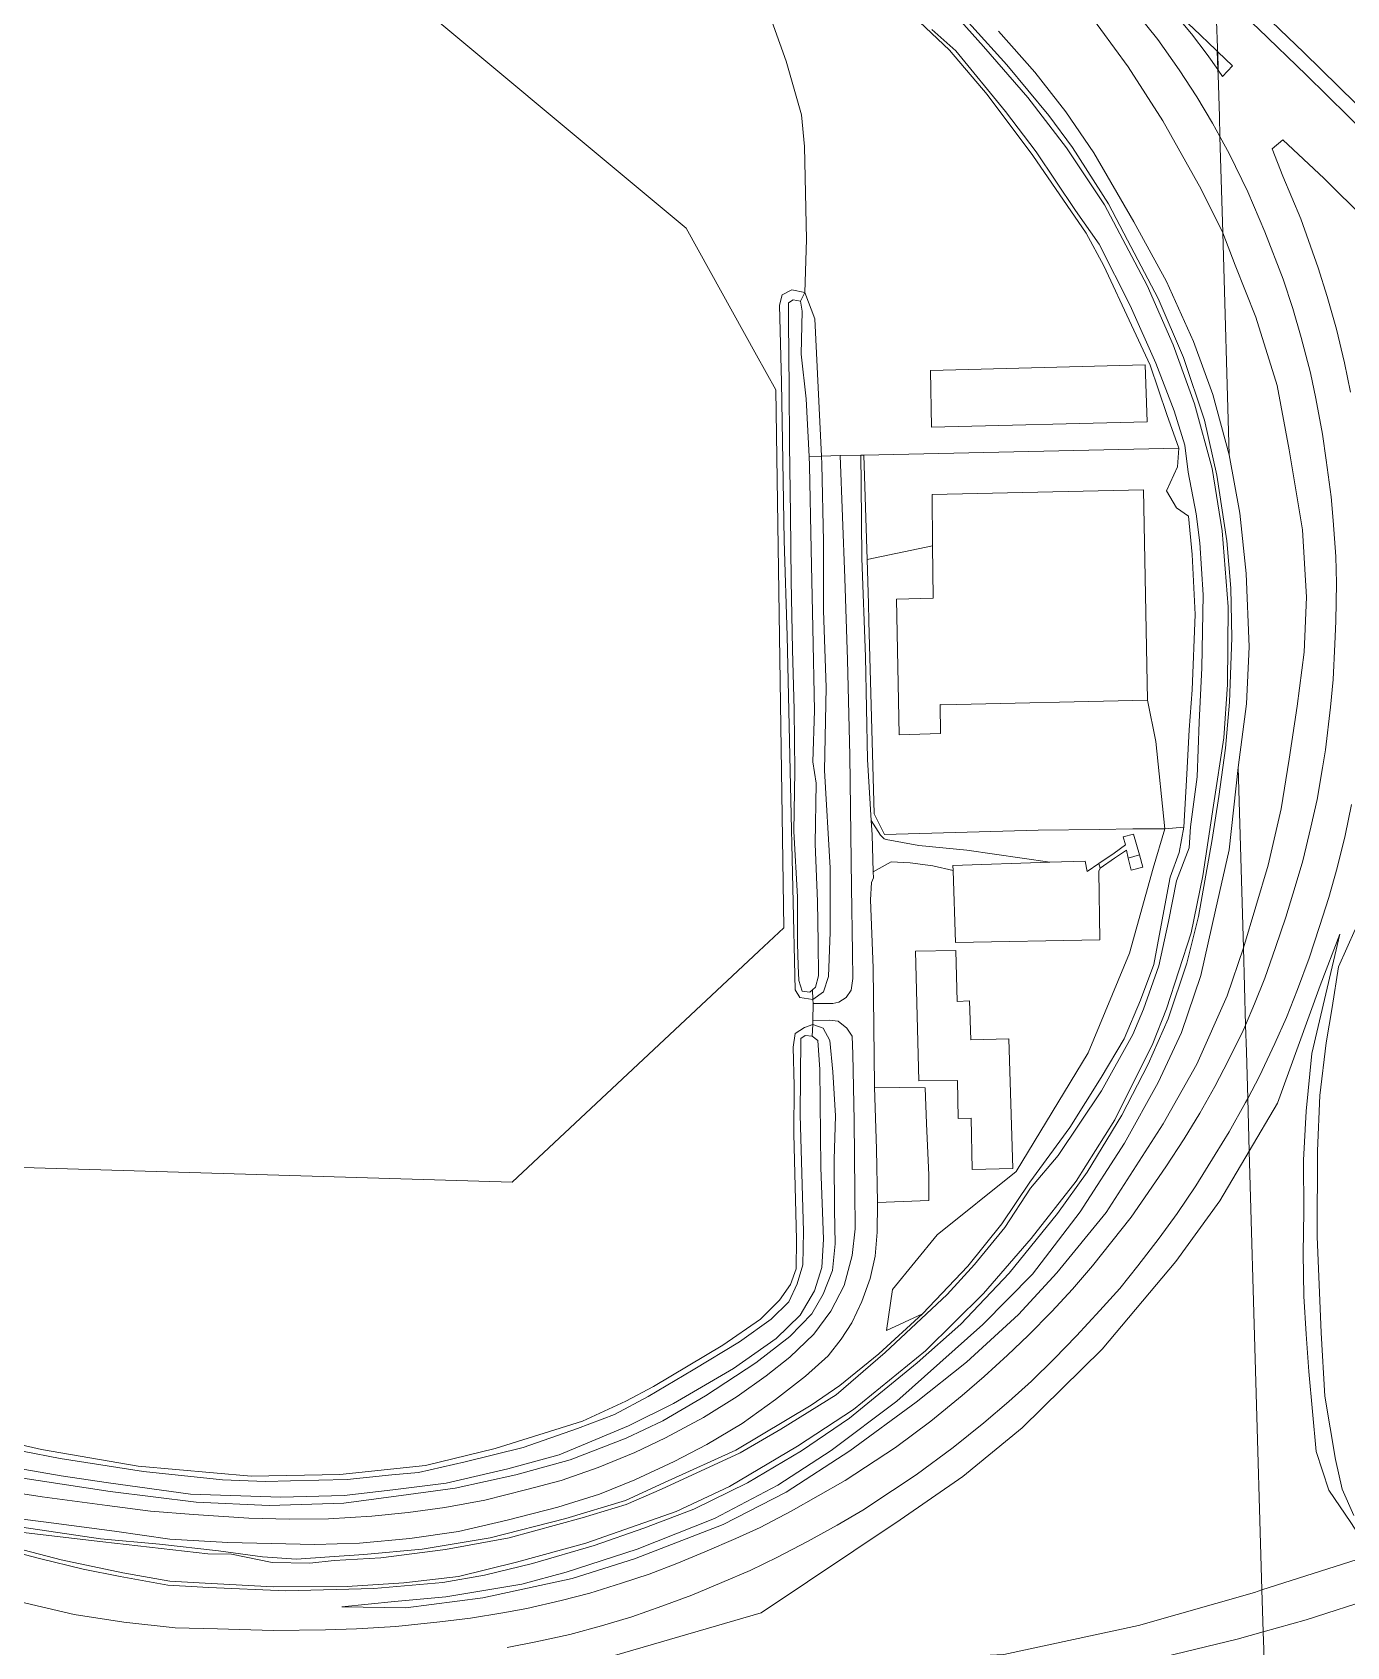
# Model space of a CAD drawing. Header units: metres. Extents: x 112942 to 118371, y 496117 to 499046.
# Drawn here: x 117480.1 to 117725.7, y 496489.3 to 496791 of the extents above; entities that cross this region are included whole.
import ezdxf

# ---------------------------------------------------------------- set-up
doc = ezdxf.new("R2010")
doc.units = ezdxf.units.M
doc.layers.add('B-WE-OG-TOPOKAART-G', color=253, linetype='Continuous', lineweight=18)

msp = doc.modelspace()

# ---------------------------------------------------------------- linework, layer by layer
at = {"layer": 'B-WE-OG-TOPOKAART-G'}
for points, elevation in [([(117623.663, 496740.799), (117623.992, 496738.883), (117623.825, 496730.847), (117624.711, 496722.542), (117625.298, 496711.759), (117625.389, 496710.095), (117625.683, 496694.347), (117625.977, 496679.723), (117626.318, 496664.254), (117625.98, 496654.719), (117626.61, 496650.732), (117626.441, 496639.352), (117626.866, 496628.564), (117626.955, 496620.956), (117627.064, 496614.714), (117626.496, 496612.554), (117625.904, 496612.053), (117625.431, 496611.652), (117623.964, 496611.808), (117623.397, 496613.845), (117623.262, 496616.611), (117623.13, 496620.731), (117623.1, 496629.465), (117622.427, 496641.662), (117622.619, 496652.936), (117622.474, 496664.436), (117622.174, 496675.692), (117621.947, 496688.496), (117621.786, 496700.888), (117621.636, 496713.91), (117621.578, 496724.925), (117621.481, 496730.32), (117621.436, 496737.503), (117621.435, 496740.453), (117622.325, 496741.043), (117623.663, 496740.799)], -2.189), ([(117647.974, 496727.847), (117688.109, 496728.868), (117688.437, 496718.233), (117648.167, 496717.259), (117647.974, 496727.847)], -0.552), ([(117647.974, 496727.847), (117648.167, 496717.259), (117688.437, 496718.233), (117688.109, 496728.868), (117647.974, 496727.847)], -0.552), ([(117648.354, 496695.066), (117648.256, 496704.665), (117687.746, 496705.55), (117688.527, 496666.231), (117650.111, 496665.371), (117649.785, 496665.406), (117649.831, 496659.967), (117642.09, 496659.707), (117641.591, 496685.092), (117648.46, 496685.267), (117648.452, 496685.422), (117648.354, 496695.066)], -0.421), ([(117687.059, 496637.281), (117687.652, 496635.009), (117685.45, 496634.464), (117684.906, 496636.712), (117687.059, 496637.281)], -0.167), ([(117662.614, 496602.925), (117663.336, 496578.675), (117655.735, 496578.479), (117655.541, 496588.077), (117653.146, 496588.041), (117653.032, 496595.159), (117645.805, 496595.083), (117645.176, 496619.307), (117652.703, 496619.455), (117652.947, 496609.919), (117655.275, 496610.037), (117655.534, 496602.768), (117662.614, 496602.925)], -0.676), ([(117645.176, 496619.307), (117645.805, 496595.083), (117653.032, 496595.159), (117653.146, 496588.041), (117655.541, 496588.077), (117655.735, 496578.479), (117663.336, 496578.675), (117662.614, 496602.925), (117655.534, 496602.768), (117655.275, 496610.037), (117652.947, 496609.919), (117652.703, 496619.455), (117645.176, 496619.307)], -0.676)]:
    msp.add_lwpolyline(points, close=True, dxfattribs=dict(at, elevation=elevation))
at = {"layer": 'B-WE-OG-TOPOKAART-G', "elevation": -2.189}
msp.add_lwpolyline([(117471.174, 496527.25), (117485.32, 496524.52), (117500.905, 496522.094), (117515.69, 496520.52), (117523.713, 496520.221), (117528.354, 496520.309), (117538.961, 496520.544), (117547.332, 496521.432), (117552.27, 496521.891), (117561.04, 496523.904), (117571.827, 496526.58), (117582.029, 496530.088), (117588.911, 496532.698), (117595.195, 496536.054), (117603.643, 496541.083), (117612.261, 496546.316), (117618.2, 496550.509), (117621.475, 496553.802), (117623.025, 496557.125), (117624.145, 496560.695), (117624.253, 496566.931), (117623.647, 496588.723), (117623.769, 496602.976), (117624.566, 496603.534), (117625.883, 496603.401), (117626.923, 496602.631), (117627.317, 496597.18), (117627.457, 496578.907), (117627.961, 496565.467), (117627.685, 496560.211), (117626.267, 496555.857), (117623.64, 496551.263), (117619.104, 496546.937), (117611.149, 496541.345), (117599.932, 496534.747), (117591.522, 496530.603), (117578.591, 496525.175), (117569.019, 496522.577), (117557.44, 496519.87), (117547.526, 496518.652), (117538.381, 496517.595), (117526.538, 496517.264), (117509.657, 496517.829), (117494.345, 496519.974), (117485.494, 496521.234), (117474.433, 496523.216)], dxfattribs=at)
at = {"layer": 'B-WE-OG-TOPOKAART-G'}
for points in [[(117463.81, 496579.322, -1.482), (117569.803, 496576.148, -1.517), (117615.893, 496619.316, -1.295), (117620.565, 496623.691, -1.272), (117619.066, 496724.222, -1.587), (117615.48, 496730.693, -1.657), (117602.337, 496754.409, -1.39), (117543.188, 496803.788, -1.48)], [(117769.412, 496734.847, 7.192), (117769.225, 496734.594, 7.906), (117769.096, 496734.419, 7.186), (117768.847, 496734.081, 7.273), (117768.18, 496733.177, 7.408), (117767.846, 496732.725, 7.31), (117767.418, 496733.157, 7.315), (117762.061, 496738.687, 7.33), (117752.431, 496748.732, 7.401), (117743.751, 496757.57, 7.461), (117737.616, 496763.8, 7.499), (117729.943, 496771.489, 7.497), (117718.144, 496783.069, 7.532), (117709.241, 496791.653, 7.55), (117701.257, 496799.249, 7.57), (117701.145, 496803.113, 7.384), (117708.694, 496795.919, 7.385), (117717.762, 496787.224, 7.392), (117727.461, 496777.72, 7.361), (117736.304, 496768.99, 7.349), (117744.67, 496760.554, 7.339), (117753.922, 496751.117, 7.284), (117762.051, 496742.674, 7.235), (117769.412, 496734.847, 7.192)], [(117472.396, 496508.151, -0.97), (117481.46, 496505.792, -0.985), (117489.606, 496503.794, -1.003), (117496.528, 496502.43, -0.978), (117505.461, 496500.832, -1.103), (117513.092, 496500.382, -1.074), (117527.494, 496499.783, -1.049), (117543.963, 496500.172, -1.063), (117556.856, 496501.352, -0.976), (117564.629, 496502.668, -0.976), (117573.61, 496504.882, -0.913), (117585.107, 496508.213, -0.913), (117594.388, 496511.463, -0.891), (117603.768, 496515.021, -0.826), (117613.76, 496519.933, -0.744), (117623.895, 496525.938, -0.786), (117632.823, 496532.007, -0.978), (117645.455, 496542.4, -1.012), (117653.651, 496549.602, -0.961), (117662.681, 496559.136, -0.896), (117671.68, 496570.278, -0.953), (117677.258, 496577.996, -0.995), (117683.707, 496588.632, -1.046), (117688.629, 496598.218, -0.939), (117692.394, 496606.631, -0.964), (117695.901, 496617.058, -1.026), (117698.074, 496625.802, -1.035), (117700.595, 496640.192, -1.188), (117701.826, 496648.205, -1.074), (117703.084, 496657.231, -1.14), (117703.853, 496665.85, -1.159), (117704.3, 496677.848, -1.188), (117704.098, 496687.131, -1.165), (117703.339, 496696.002, -1.151), (117701.473, 496708.28, -1.083), (117699.189, 496718.566, -0.836), (117695.266, 496730.237, -0.894), (117690.546, 496741.307, -0.952), (117684.781, 496752.193, -0.952), (117681.261, 496758.987, -0.967), (117674.527, 496769.476, -0.987), (117670.09, 496775.497, -0.944), (117662.267, 496784.968, -0.981), (117649.169, 496799.451, -0.981)], [(117649.169, 496799.451, -0.981), (117662.267, 496784.968, -0.981), (117670.09, 496775.497, -0.944), (117674.527, 496769.476, -0.987), (117681.261, 496758.987, -0.967), (117684.781, 496752.193, -0.952), (117690.546, 496741.307, -0.952), (117695.266, 496730.237, -0.894), (117699.189, 496718.566, -0.836), (117701.473, 496708.28, -1.083), (117703.339, 496696.002, -1.151), (117704.098, 496687.131, -1.165), (117704.3, 496677.848, -1.188), (117703.853, 496665.85, -1.159), (117703.084, 496657.231, -1.14), (117701.826, 496648.205, -1.074), (117700.595, 496640.192, -1.188), (117698.074, 496625.802, -1.035), (117695.901, 496617.058, -1.026), (117692.394, 496606.631, -0.964), (117688.629, 496598.218, -0.939), (117683.707, 496588.632, -1.046), (117677.258, 496577.996, -0.995), (117671.68, 496570.278, -0.953), (117662.681, 496559.136, -0.896), (117653.651, 496549.602, -0.961), (117645.455, 496542.4, -1.012), (117632.823, 496532.007, -0.978), (117623.895, 496525.938, -0.786), (117613.76, 496519.933, -0.744), (117603.768, 496515.021, -0.826), (117594.388, 496511.463, -0.891), (117585.107, 496508.213, -0.913), (117573.61, 496504.882, -0.913), (117564.629, 496502.668, -0.976), (117556.856, 496501.352, -0.976), (117543.963, 496500.172, -1.063), (117527.494, 496499.783, -1.049), (117513.092, 496500.382, -1.074), (117505.461, 496500.832, -1.103), (117496.528, 496502.43, -0.978), (117489.606, 496503.794, -1.003), (117481.46, 496505.792, -0.985), (117472.396, 496508.151, -0.97)], [(117474.314, 496508.473, -1.444), (117485.539, 496505.563, -1.444), (117497.059, 496503.142, -1.445), (117505.821, 496501.586, -1.445), (117512.421, 496501.17, -1.445), (117525.119, 496500.524, -1.445), (117538.934, 496500.59, -1.445), (117549.53, 496501.283, -1.445), (117559.764, 496502.429, -1.445), (117570.603, 496505.104, -1.445), (117583.581, 496508.701, -1.445), (117600.461, 496514.568, -1.445), (117610.406, 496519.25, -1.445), (117623.13, 496526.771, -1.445), (117633.572, 496533.646, -1.445), (117647.022, 496544.645, -1.445), (117657.868, 496555.346, -1.445), (117666.814, 496565.595, -1.445), (117675.19, 496576.346, -1.445), (117682.398, 496587.78, -1.445), (117689.53, 496602.033, -1.445), (117692.049, 496608.504, -1.445), (117696.662, 496622.713, -1.445), (117698.861, 496633.386, -1.445), (117700.873, 496646.579, -1.445), (117702.766, 496659.158, -1.445), (117703.492, 496669.154, -1.445), (117703.57, 496683.628, -1.445), (117702.481, 496697.839, -1.445), (117700.625, 496709.481, -1.445), (117697.285, 496721.617, -1.446), (117693.317, 496732.64, -1.446), (117688.448, 496743.714, -1.446), (117680.466, 496758.803, -1.446), (117673.415, 496769.438, -1.446), (117666.157, 496778.845, -1.446), (117657.853, 496788.365, -1.446), (117648.862, 496798.5, -1.446)], [(117648.862, 496798.5, -1.446), (117657.853, 496788.365, -1.446), (117666.157, 496778.845, -1.446), (117673.415, 496769.438, -1.446), (117680.466, 496758.803, -1.446), (117688.448, 496743.714, -1.446), (117693.317, 496732.64, -1.446), (117697.285, 496721.617, -1.446), (117700.625, 496709.481, -1.445), (117702.481, 496697.839, -1.445), (117703.57, 496683.628, -1.445), (117703.492, 496669.154, -1.445), (117702.766, 496659.158, -1.445), (117700.873, 496646.579, -1.445), (117698.861, 496633.386, -1.445), (117696.662, 496622.713, -1.445), (117692.049, 496608.504, -1.445), (117689.53, 496602.033, -1.445), (117682.398, 496587.78, -1.445), (117675.19, 496576.346, -1.445), (117666.814, 496565.595, -1.445), (117657.868, 496555.346, -1.445), (117647.022, 496544.645, -1.445), (117633.572, 496533.646, -1.445), (117623.13, 496526.771, -1.445), (117610.406, 496519.25, -1.445), (117600.461, 496514.568, -1.445), (117583.581, 496508.701, -1.445), (117570.603, 496505.104, -1.445), (117559.764, 496502.429, -1.445), (117549.53, 496501.283, -1.445), (117538.934, 496500.59, -1.445), (117525.119, 496500.524, -1.445), (117512.421, 496501.17, -1.445), (117505.821, 496501.586, -1.445), (117497.059, 496503.142, -1.445), (117485.539, 496505.563, -1.444), (117474.314, 496508.473, -1.444)], [(117478.177, 496511.651, -1.069), (117492.874, 496509.492, -1.066), (117503.909, 496508.507, -1.043), (117514.915, 496507.241, -1.066), (117523.135, 496506.127, -1.097), (117529.512, 496505.659, -1.097), (117535.675, 496506.097, -1.072), (117542.06, 496506.538, -1.08), (117552.973, 496507.56, -1.091), (117565.706, 496509.67, -1.131), (117579.805, 496513.26, -1.12), (117590.982, 496516.657, -1.114), (117598.942, 496520.323, -1.001), (117611.583, 496526.062, -1.074), (117625.694, 496534.47, -1.083), (117631.008, 496538.164, -1.058), (117638.322, 496544.081, -1.074), (117646.49, 496551.548, -1.06), (117654.975, 496560.421, -1.046), (117661.317, 496568.331, -1.094), (117666.514, 496576.145, -1.052), (117674.002, 496586.352, -1.043), (117679.877, 496595.686, -1.049), (117684.188, 496602.916, -1.097), (117687.222, 496610.124, -1.086), (117689.716, 496616.826, -0.944), (117691.936, 496628.867, -0.905), (117692.755, 496633.128, -0.693), (117694.431, 496637.771, -0.763), (117695.3, 496642.48, -0.719), (117695.904, 496652.363, -0.577), (117696.319, 496660.695, -0.696), (117696.856, 496668.149, -0.82), (117697.411, 496682.24, -0.891), (117696.883, 496693.412, -0.862), (117696.189, 496700.62, -0.803), (117693.915, 496702.159, -0.57), (117692.047, 496705.35, -0.34), (117694.142, 496709.843, -0.338), (117694.359, 496713.286, -0.419), (117692.106, 496719.598, -0.483), (117689, 496728.801, -0.503), (117685.563, 496736.276, -0.793), (117680.355, 496747.396, -0.865), (117677.084, 496753.517, -0.842), (117667.076, 496767.983, -0.88), (117658.555, 496779.431, -0.955), (117651.546, 496787.711, -0.973), (117640.272, 496798.392, -0.955)], [(117640.272, 496798.392, -0.955), (117651.546, 496787.711, -0.973), (117658.555, 496779.431, -0.955), (117667.076, 496767.983, -0.88), (117677.084, 496753.517, -0.842), (117680.355, 496747.396, -0.865), (117685.563, 496736.276, -0.793)], [(117691.53, 496796.97, 7.299), (117693.46, 496795.165, 7.295), (117697.114, 496791.709, 7.292), (117701.262, 496787.773, 7.301), (117701.547, 496787.499, 7.3), (117701.645, 496784.095, 7.2), (117699.699, 496786.875, 7.226), (117696.754, 496790.712, 7.269), (117693.278, 496794.931, 7.276), (117691.53, 496796.97, 7.299)], [(117722.997, 496797.199, 7.654), (117730.115, 496790.262, 7.64), (117738.177, 496782.393, 7.65), (117746.348, 496774.28, 7.61), (117754.816, 496765.638, 7.59), (117762.135, 496758.2, 7.574), (117769.311, 496750.787, 7.509), (117772.04, 496748.002, 7.484), (117775.952, 496744.008, 7.449), (117776.073, 496743.881, 7.455), (117775.982, 496743.757, 7.474), (117774.036, 496741.118, 7.386), (117771.973, 496738.32, 7.291), (117769.833, 496735.418, 7.201), (117769.412, 496734.847, 7.192), (117762.051, 496742.674, 7.235), (117753.922, 496751.117, 7.284), (117744.67, 496760.554, 7.339), (117736.304, 496768.99, 7.349), (117727.461, 496777.72, 7.361), (117717.762, 496787.224, 7.392), (117708.694, 496795.919, 7.385)], [(117685.563, 496736.276, -0.793), (117689, 496728.801, -0.503), (117692.106, 496719.598, -0.483), (117694.359, 496713.286, -0.419), (117635.508, 496711.998, -0.53), (117634.939, 496711.989, -0.553), (117631.075, 496711.926, -0.71), (117627.588, 496711.838, -1.041), (117626.378, 496737.454, -1.141), (117624.513, 496742.411, -1.2), (117624.807, 496752.308, -1.293), (117624.432, 496769.674, -1.277), (117623.88, 496775.588, -1.503), (117620.979, 496785.638, -1.48), (117617.119, 496796.408, -1.533)], [(117617.119, 496796.408, -1.533), (117620.979, 496785.638, -1.48), (117623.88, 496775.588, -1.503), (117624.432, 496769.674, -1.277), (117624.807, 496752.308, -1.293), (117624.513, 496742.411, -1.2)], [(117702.058, 496771.53, 6.887), (117702.578, 496753.561, 6.077), (117698.575, 496761.711, 6.156), (117691.416, 496774.501, 6.305), (117684.909, 496784.549, 6.448), (117677.245, 496795.018, 6.639)], [(117677.245, 496795.018, 6.639), (117684.909, 496784.549, 6.448), (117691.416, 496774.501, 6.305), (117698.575, 496761.711, 6.156), (117702.578, 496753.561, 6.077), (117703.78, 496712.057, -0.64), (117700.745, 496723.341, -0.666)], [(117686.619, 496794.446, 7.039), (117690.436, 496789.688, 6.986), (117694.418, 496783.993, 6.938), (117697.764, 496778.937, 6.893), (117700.688, 496774.033, 6.884), (117702.058, 496771.53, 6.887)], [(117701.435, 496793.099, 7.434), (117701.578, 496788.141, 7.32), (117701.598, 496787.449, 7.3), (117701.697, 496784.021, 7.203), (117701.724, 496783.089, 7.18), (117701.949, 496775.314, 6.962), (117702.058, 496771.53, 6.887), (117700.688, 496774.033, 6.884), (117697.764, 496778.937, 6.893), (117694.418, 496783.993, 6.938), (117690.436, 496789.688, 6.986), (117686.619, 496794.446, 7.039)], [(117660.657, 496791.238, -0.758), (117667.45, 496783.576, -0.671), (117673.293, 496776.182, -0.806), (117678.468, 496768.488, -0.888), (117685.992, 496755.635, -0.864), (117692.069, 496744.446, -0.873), (117697.107, 496733.232, -0.783), (117700.745, 496723.341, -0.666), (117703.78, 496712.057, -0.64), (117705.772, 496701.174, -0.739), (117706.954, 496689.868, -0.894), (117707.507, 496676.169, -0.929), (117707.039, 496665.554, -0.885), (117705.469, 496653.63, -1.037), (117703.789, 496638.26, -0.99), (117701.256, 496626.969, -0.916), (117698.49, 496614.732, -0.823), (117694.859, 496604.099, -0.667), (117690.495, 496594.79, -0.684), (117684.219, 496583.446, -0.8), (117675.93, 496570.602, -0.795), (117667.036, 496558.97, -0.721), (117657.729, 496549.554, -0.73), (117641.678, 496535.182, -0.772), (117629.416, 496525.998, -0.73), (117619.429, 496519.496, -0.45), (117607.627, 496513.291, -0.594), (117593.148, 496507.525, -0.625), (117579.875, 496503.227, -0.687), (117571.63, 496500.995, -0.707), (117557.413, 496498.67, -0.738), (117547.805, 496497.77, -0.749), (117537.94, 496496.804, -0.628), (117549.904, 496496.615, -0.3), (117564.335, 496498.445, -0.192), (117581.022, 496502.044, 0.048), (117592.675, 496505.767, 0.127), (117609.246, 496512.157, 0.334), (117620.993, 496518.192, 0.52), (117632.928, 496525.933, 0.512), (117645.314, 496534.995, 0.582), (117654.685, 496542.473, 0.848), (117664.429, 496551.423, 0.984), (117671.6, 496559.197, 1.235), (117680.782, 496570.472, 1.467), (117691.479, 496587.014, 1.973), (117697.772, 496598.185, 2.409), (117703.384, 496610.977, 2.742), (117706.444, 496619.959, 2.901), (117706.862, 496605.492, 3.309), (117706.431, 496604.473, 3.27), (117703.676, 496598.947, 3.111), (117701.12, 496594.01, 2.916), (117698.282, 496589.062, 2.773), (117695.358, 496584.236, 2.607), (117691.944, 496579.018, 2.489), (117685.495, 496569.62, 2.243), (117678.231, 496560.489, 1.952), (117674.537, 496556.136, 1.815), (117670.615, 496551.971, 1.702), (117666.249, 496547.509, 1.573), (117662.334, 496543.793, 1.47), (117657.988, 496539.814, 1.337), (117653.903, 496536.286, 1.249), (117648.029, 496531.479, 1.125), (117641.407, 496526.581, 1.007), (117632.039, 496520.407, 0.811), (117621.96, 496514.641, 0.691), (117616.122, 496511.631, 0.551), (117611.616, 496509.569, 0.512), (117605.815, 496507.026, 0.419), (117600.561, 496504.885, 0.394), (117595.42, 496502.898, 0.329), (117590.226, 496501.17, 0.307), (117584.323, 496499.355, 0.224), (117578.985, 496497.982, 0.201), (117572.532, 496496.472, 0.132), (117568.043, 496495.664, 0.131), (117562.028, 496494.673, 0.049), (117556.28, 496493.974, 0.036), (117548.065, 496493.113, 0.01), (117540.685, 496492.643, 0.01), (117534.917, 496492.484, -0.037), (117525.165, 496492.372, -0.017), (117514.753, 496492.683, -0.041), (117506.803, 496492.855, 0.008), (117497.229, 496493.9, 0.045), (117487.929, 496495.351, 0.047), (117472.722, 496498.885, 0.059)], [(117476.87, 496510.871, -1.444), (117493.311, 496508.916, -1.445), (117512.948, 496506.655, -1.445), (117517.365, 496506.615, -1.445), (117524.954, 496505.044, -1.445), (117532.015, 496504.952, -1.445), (117536.561, 496505.444, -1.445), (117545.253, 496505.953, -1.445), (117557.312, 496507.507, -1.445), (117569.259, 496509.666, -1.445), (117582.873, 496513.437, -1.445), (117591.094, 496515.91, -1.445), (117597.73, 496518.745, -1.445), (117612.426, 496525.578, -1.445), (117619.991, 496529.95, -1.445), (117630.338, 496536.396, -1.445), (117639.498, 496544.283, -1.445), (117651.105, 496555.131, -1.445), (117656.211, 496560.781, -1.445), (117661.852, 496567.68, -1.445), (117666.654, 496575.04, -1.445), (117671.831, 496581.108, -1.445), (117679.926, 496593.198, -1.445), (117685.761, 496603.762, -1.445), (117687.795, 496608.451, -1.445), (117690.641, 496616.545, -1.445), (117692.455, 496624.845, -1.445), (117693.97, 496632.46, -1.445), (117696.319, 496638.636, -1.445), (117696.552, 496642.566, -1.445), (117697.812, 496651.917, -1.445), (117698.203, 496662.101, -1.445), (117698.665, 496672.287, -1.445), (117698.931, 496685.923, -1.445), (117698.284, 496695.598, -1.445), (117697.614, 496701.043, -1.445), (117696.152, 496708.846, -1.445), (117695.483, 496713.86, -1.445), (117693.495, 496720.293, -1.445), (117690.08, 496729.223, -1.448), (117685.277, 496739.965, -1.448), (117679.507, 496751.421, -1.448), (117675.087, 496757.751, -1.448), (117667.688, 496768.709, -1.448), (117661.976, 496776.256, -1.448), (117652.676, 496787.571, -1.448), (117648.226, 496791.537, -1.448)], [(117648.226, 496791.537, -1.448), (117652.676, 496787.571, -1.448), (117661.976, 496776.256, -1.448), (117667.688, 496768.709, -1.448), (117675.087, 496757.751, -1.448), (117679.507, 496751.421, -1.448), (117685.277, 496739.965, -1.448), (117690.08, 496729.223, -1.448), (117693.495, 496720.293, -1.445), (117695.483, 496713.86, -1.445), (117696.152, 496708.846, -1.445), (117697.614, 496701.043, -1.445), (117698.284, 496695.598, -1.445), (117698.931, 496685.923, -1.445), (117698.665, 496672.287, -1.445), (117698.203, 496662.101, -1.445), (117697.812, 496651.917, -1.445), (117696.552, 496642.566, -1.445), (117696.319, 496638.636, -1.445), (117693.97, 496632.46, -1.445), (117692.455, 496624.845, -1.445), (117690.641, 496616.545, -1.445), (117687.795, 496608.451, -1.445), (117685.761, 496603.762, -1.445), (117679.926, 496593.198, -1.445), (117671.831, 496581.108, -1.445), (117666.654, 496575.04, -1.445), (117661.852, 496567.68, -1.445), (117656.211, 496560.781, -1.445), (117651.105, 496555.131, -1.445), (117639.498, 496544.283, -1.445), (117630.338, 496536.396, -1.445), (117619.991, 496529.95, -1.445), (117612.426, 496525.578, -1.445), (117597.73, 496518.745, -1.445), (117591.094, 496515.91, -1.445), (117582.873, 496513.437, -1.445), (117569.259, 496509.666, -1.445), (117557.312, 496507.507, -1.445), (117545.253, 496505.953, -1.445)], [(117700.745, 496723.341, -0.666), (117697.107, 496733.232, -0.783), (117692.069, 496744.446, -0.873), (117685.992, 496755.635, -0.864), (117678.468, 496768.488, -0.888), (117673.293, 496776.182, -0.806), (117667.45, 496783.576, -0.671), (117660.657, 496791.238, -0.758)], [(117726.673, 496646.708, 5.05), (117725.444, 496640.902, 4.883), (117723.964, 496634.888, 4.669), (117722.402, 496629.342, 4.488), (117720.644, 496623.944, 4.301), (117718.717, 496617.99, 4.145), (117716.569, 496612.164, 3.94), (117714.483, 496606.893, 3.787), (117712.33, 496602.054, 3.619), (117709.453, 496595.972, 3.45), (117707.258, 496591.798, 3.301), (117707.006, 496600.509, 3.311), (117706.862, 496605.492, 3.309), (117708.544, 496609.47, 3.46), (117710.475, 496614.238, 3.597), (117712.46, 496620.005, 3.783), (117714.382, 496625.638, 3.955), (117716.138, 496631.382, 4.163), (117717.551, 496636.219, 4.327), (117719.053, 496642.468, 4.558), (117720.216, 496647.672, 4.716), (117721.241, 496653.582, 4.905), (117721.755, 496656.945, 5.017), (117722.701, 496664.922, 5.239), (117723.192, 496670.082, 5.355), (117723.546, 496676.69, 5.531), (117723.739, 496680.986, 5.647), (117723.818, 496688.094, 5.83), (117723.714, 496693.063, 5.921), (117723.204, 496699.81, 6.075), (117722.838, 496704.225, 6.134), (117721.939, 496711.055, 6.261), (117721.206, 496715.948, 6.35), (117719.965, 496722.61, 6.464), (117718.965, 496727.358, 6.527), (117717.221, 496734.015, 6.607), (117715.699, 496739.382, 6.687), (117713.886, 496744.904, 6.774), (117710.441, 496753.718, 6.846), (117707.25, 496761.201, 6.891), (117703.869, 496768.223, 6.891), (117702.058, 496771.53, 6.887), (117701.949, 496775.314, 6.962), (117701.724, 496783.089, 7.18), (117701.697, 496784.021, 7.203), (117701.598, 496787.449, 7.3), (117701.578, 496788.141, 7.32), (117701.435, 496793.099, 7.434)], [(117709.241, 496791.653, 7.55), (117718.144, 496783.069, 7.532), (117729.943, 496771.489, 7.497), (117737.616, 496763.8, 7.499), (117743.751, 496757.57, 7.461), (117752.431, 496748.732, 7.401), (117762.061, 496738.687, 7.33), (117767.418, 496733.157, 7.315), (117767.846, 496732.725, 7.31)], [(117704.421, 496784.729, 7.292), (117702.558, 496782.791, 7.193), (117701.749, 496783.946, 7.2), (117701.65, 496787.4, 7.3), (117704.421, 496784.729, 7.292)], [(117706.862, 496605.492, 3.309), (117706.444, 496619.959, 2.901), (117711.051, 496635.395, 3.456), (117713.5, 496645.922, 3.876), (117715.002, 496655.207, 4.151), (117716.52, 496665.113, 4.545), (117717.779, 496675.173, 4.837), (117718.229, 496685.477, 5.099), (117717.495, 496698.036, 5.222), (117715.003, 496712.98, 5.339), (117712.768, 496725.028, 5.812), (117708.765, 496737.771, 6.028), (117704.892, 496747.53, 6.048), (117702.578, 496753.561, 6.077), (117702.058, 496771.53, 6.887), (117703.869, 496768.223, 6.891), (117707.25, 496761.201, 6.891), (117710.441, 496753.718, 6.846), (117713.886, 496744.904, 6.774), (117715.699, 496739.382, 6.687), (117717.221, 496734.015, 6.607), (117718.965, 496727.358, 6.527), (117719.965, 496722.61, 6.464), (117721.206, 496715.948, 6.35), (117721.939, 496711.055, 6.261), (117722.838, 496704.225, 6.134), (117723.204, 496699.81, 6.075), (117723.714, 496693.063, 5.921), (117723.818, 496688.094, 5.83), (117723.739, 496680.986, 5.647), (117723.546, 496676.69, 5.531), (117723.192, 496670.082, 5.355), (117722.701, 496664.922, 5.239), (117721.755, 496656.945, 5.017), (117721.241, 496653.582, 4.905), (117720.216, 496647.672, 4.716), (117719.053, 496642.468, 4.558), (117717.551, 496636.219, 4.327), (117716.138, 496631.382, 4.163), (117714.382, 496625.638, 3.955), (117712.46, 496620.005, 3.783), (117710.475, 496614.238, 3.597), (117708.544, 496609.47, 3.46), (117706.862, 496605.492, 3.309)], [(117726.473, 496723.771, 6.773), (117725.354, 496729.24, 6.847), (117723.817, 496735.541, 6.921), (117722.116, 496741.639, 6.999), (117720.426, 496747.011, 7.068), (117717.186, 496756.149, 7.158), (117713.843, 496764.124, 7.165), (117711.791, 496769.221, 7.181), (117713.833, 496770.909, 7.213), (117721.518, 496763.706, 7.16), (117729.273, 496756.046, 7.129)], [(117729.273, 496756.046, 7.129), (117721.518, 496763.706, 7.16), (117713.833, 496770.909, 7.213), (117711.791, 496769.221, 7.181), (117713.843, 496764.124, 7.165), (117717.186, 496756.149, 7.158), (117720.426, 496747.011, 7.068), (117722.116, 496741.639, 6.999), (117723.817, 496735.541, 6.921), (117725.354, 496729.24, 6.847), (117726.473, 496723.771, 6.773)], [(117702.578, 496753.561, 6.077), (117704.892, 496747.53, 6.048), (117708.765, 496737.771, 6.028), (117712.768, 496725.028, 5.812), (117715.003, 496712.98, 5.339), (117717.495, 496698.036, 5.222), (117718.229, 496685.477, 5.099), (117717.779, 496675.173, 4.837), (117716.52, 496665.113, 4.545), (117715.002, 496655.207, 4.151), (117713.5, 496645.922, 3.876), (117711.051, 496635.395, 3.456), (117706.444, 496619.959, 2.901), (117705.469, 496653.63, -1.037), (117707.039, 496665.554, -0.885), (117707.507, 496676.169, -0.929), (117706.954, 496689.868, -0.894), (117705.772, 496701.174, -0.739), (117703.78, 496712.057, -0.64), (117702.578, 496753.561, 6.077)], [(117624.513, 496742.411, -1.2), (117622.071, 496742.901, -1.2), (117620.25, 496741.969, -1.2), (117619.729, 496740.044, -1.335), (117620.152, 496725.671, -1.422), (117620.633, 496696.048, -1.436), (117621.214, 496678.252, -1.592), (117621.834, 496650.186, -1.62), (117622.678, 496612.099, -1.581), (117623.582, 496610.629, -1.517), (117626, 496610.282, -1.445), (117626.041, 496609.537, -1.393), (117625.977, 496606.333, -1.417), (117625.976, 496605.609, -1.391), (117624.401, 496605.051, -1.453), (117622.657, 496603.932, -1.553), (117622.315, 496601.356, -1.66), (117622.509, 496594.124, -1.68), (117622.446, 496585.169, -1.72), (117622.95, 496565.41, -1.633), (117622.87, 496559.917, -1.7), (117621.824, 496557.025, -1.697), (117619.757, 496554.087, -1.65), (117616.224, 496550.546, -1.67), (117609.152, 496545.675, -1.67), (117596.208, 496537.978, -1.623), (117591.031, 496535.183, -1.633), (117582.939, 496531.461, -1.713), (117566.619, 496526.363, -1.703), (117553.628, 496523.213, -1.665), (117537.579, 496521.536, -1.682), (117521.018, 496521.202, -1.677), (117499.908, 496523.038, -1.657), (117481.868, 496526.203, -1.674), (117469.553, 496529.01, -1.671)], [(117624.513, 496742.411, -1.2), (117623.663, 496740.799, -2.189), (117622.325, 496741.043, -2.189), (117621.435, 496740.453, -2.189), (117621.436, 496737.503, -2.189), (117621.481, 496730.32, -2.189), (117621.578, 496724.925, -2.189), (117621.636, 496713.91, -2.189), (117621.786, 496700.888, -2.189), (117621.947, 496688.496, -2.189), (117622.174, 496675.692, -2.189), (117622.474, 496664.436, -2.189), (117622.619, 496652.936, -2.189), (117622.427, 496641.662, -2.189), (117623.1, 496629.465, -2.189), (117623.13, 496620.731, -2.189), (117623.262, 496616.611, -2.189), (117623.397, 496613.845, -2.189), (117623.964, 496611.808, -2.189), (117625.431, 496611.652, -2.189), (117625.904, 496612.053, -2.189), (117626, 496610.282, -1.445), (117623.582, 496610.629, -1.517), (117622.678, 496612.099, -1.581), (117621.834, 496650.186, -1.62), (117621.214, 496678.252, -1.592), (117620.633, 496696.048, -1.436), (117620.152, 496725.671, -1.422), (117619.729, 496740.044, -1.335), (117620.25, 496741.969, -1.2), (117622.071, 496742.901, -1.2), (117624.513, 496742.411, -1.2)], [(117627.588, 496711.838, -1.041), (117625.298, 496711.759, -2.189), (117624.711, 496722.542, -2.189), (117623.825, 496730.847, -2.189), (117623.992, 496738.883, -2.189), (117623.663, 496740.799, -2.189), (117624.513, 496742.411, -1.2), (117626.378, 496737.454, -1.141), (117627.588, 496711.838, -1.041)], [(117696.189, 496700.62, -0.803), (117696.883, 496693.412, -0.862), (117697.411, 496682.24, -0.891), (117696.856, 496668.149, -0.82), (117696.319, 496660.695, -0.696), (117695.904, 496652.363, -0.577), (117695.3, 496642.48, -0.719), (117691.753, 496642.148, 0.253), (117690.051, 496658.519, -0.46), (117688.527, 496666.231, -0.421), (117687.746, 496705.55, -0.421), (117648.256, 496704.665, -0.421), (117648.354, 496695.066, -0.421), (117636.107, 496692.495, -0.355), (117635.508, 496711.998, -0.53), (117694.359, 496713.286, -0.419), (117694.142, 496709.843, -0.338), (117692.047, 496705.35, -0.34), (117693.915, 496702.159, -0.57), (117696.189, 496700.62, -0.803)], [(117471.328, 496514.003, -1), (117482.718, 496512.623, -1.077), (117495.51, 496510.942, -1.073), (117505.852, 496509.443, -0.99), (117516.671, 496508.791, -0.99), (117524.755, 496508.584, -1), (117532.912, 496508.437, -0.99), (117541.254, 496508.667, -1.037), (117550.677, 496509.529, -1.113), (117559.746, 496510.871, -1.103), (117568.859, 496512.952, -1.157), (117578.353, 496515.401, -1.143), (117586.142, 496517.805, -1.16), (117592.705, 496520.48, -1.103), (117600.091, 496523.906, -1.13), (117606.149, 496527.138, -1.15), (117612.803, 496531.066, -1.07), (117619.005, 496535.492, -1.02), (117624.61, 496539.886, -1.037), (117628.862, 496543.691, -1.06), (117631.272, 496546.787, -1.053), (117633.3, 496549.861, -1.013), (117635.17, 496553.845, -0.99), (117636.67, 496558.118, -0.977), (117637.614, 496562.335, -0.93), (117638.01, 496566.794, -0.923), (117638.059, 496572.215, -0.953), (117638.056, 496572.368, -0.953), (117647.663, 496572.694, -1.08), (117647.666, 496577.442, -1.053), (117647.213, 496587.072, -0.943), (117646.977, 496593.766, -0.744), (117637.505, 496593.891, -1.029), (117637.497, 496594.153, -1.03), (117637.246, 496616.181, -1.133), (117636.78, 496628.888, -0.99), (117636.954, 496632.134, -1), (117637.318, 496633.038, -1.013), (117637.281, 496634.11, -0.983), (117640.606, 496635.975, -0.905), (117644.142, 496635.819, -0.854), (117648.433, 496635.227, -0.806), (117652.198, 496634.38, -0.683), (117652.671, 496620.932, -0.716), (117679.618, 496621.45, -0.983), (117679.437, 496634.277, -0.941), (117679.665, 496634.792, -0.941), (117682.376, 496636.689, -0.336), (117684.618, 496638.181, -0.161), (117684.906, 496636.712, -0.167), (117685.45, 496634.464, -0.167), (117687.652, 496635.009, -0.167), (117687.059, 496637.281, -0.167), (117685.918, 496641.169, -0.251), (117683.994, 496640.649, -0.257), (117684.394, 496639.173, -0.248), (117682.298, 496637.595, -0.395), (117679.43, 496635.684, -0.956), (117677.239, 496634.225, -0.899), (117676.903, 496636.114, -0.923), (117670.294, 496635.909, -0.872), (117654.792, 496638.193, -0.707), (117645.813, 496639.071, -0.764), (117639.716, 496640.147, -0.887), (117639.291, 496640.309, -0.887), (117638.613, 496640.963, -0.935), (117636.874, 496643.75, -1.034), (117636.17, 496655.133, -1.007), (117635.81, 496674.32, -0.987), (117635.119, 496692.725, -0.897), (117635.011, 496706.598, -0.83), (117634.939, 496711.989, -0.553), (117635.508, 496711.998, -0.53), (117636.107, 496692.495, -0.355), (117636.361, 496684.218, -0.754), (117636.46, 496681.002, -0.78), (117637.456, 496644.952, -0.907)], [(117473.422, 496518.615, -0.933), (117481.951, 496517.339, -1), (117494.121, 496515.711, -1.143), (117502.231, 496514.661, -1.14), (117510.272, 496514.002, -1.127), (117520.569, 496513.338, -1.14), (117528.122, 496513.172, -1.187), (117535.456, 496513.226, -1.187), (117543.585, 496513.693, -1.207), (117550.37, 496514.396, -1.173), (117557.243, 496515.32, -1.143), (117564.701, 496516.717, -1.213), (117572.531, 496518.688, -1.217), (117578.946, 496520.396, -1.22), (117585.893, 496522.799, -1.203), (117592.71, 496525.634, -1.207), (117598.436, 496528.347, -1.207), (117605.553, 496532.159, -1.18), (117611.819, 496536.098, -1.083), (117617.289, 496539.955, -1.043), (117621.689, 496543.461, -1.073), (117626.196, 496547.714, -1.14), (117629.371, 496552.023, -1.133), (117631.87, 496556.796, -1.14), (117633.339, 496562.445, -1.143), (117633.865, 496567.416, -1.073), (117633.827, 496574.423, -1.01), (117633.698, 496587.669, -0.973), (117633.466, 496600.076, -1), (117633.321, 496603.419, -1), (117632.323, 496604.917, -1.11), (117630.71, 496606.205, -1.193), (117629.092, 496606.435, -1.277), (117625.977, 496606.333, -1.417), (117626.041, 496609.537, -1.393), (117629.71, 496609.533, -1.197), (117630.822, 496609.775, -1.137), (117632.206, 496610.647, -1.123), (117633.135, 496612.005, -1.11), (117633.482, 496614.176, -1.11), (117633.386, 496619.082, -1.133), (117633.19, 496631.246, -1.09), (117632.896, 496655.859, -1.11), (117632.477, 496673.741, -1.073), (117631.94, 496689.031, -1.05), (117631.075, 496711.926, -0.71), (117634.939, 496711.989, -0.553), (117635.011, 496706.598, -0.83), (117635.119, 496692.725, -0.897), (117635.81, 496674.32, -0.987), (117636.17, 496655.133, -1.007), (117636.874, 496643.75, -1.034), (117637.042, 496641.025, -1.013), (117637.281, 496634.11, -0.983), (117637.318, 496633.038, -1.013), (117636.954, 496632.134, -1), (117636.78, 496628.888, -0.99), (117637.246, 496616.181, -1.133), (117637.497, 496594.153, -1.03), (117637.505, 496593.891, -1.029), (117637.874, 496582.326, -0.97), (117638.056, 496572.368, -0.953), (117638.059, 496572.215, -0.953), (117638.01, 496566.794, -0.923), (117637.614, 496562.335, -0.93), (117636.67, 496558.118, -0.977), (117635.17, 496553.845, -0.99), (117633.3, 496549.861, -1.013), (117631.272, 496546.787, -1.053), (117628.862, 496543.691, -1.06), (117624.61, 496539.886, -1.037), (117619.005, 496535.492, -1.02), (117612.803, 496531.066, -1.07), (117606.149, 496527.138, -1.15), (117600.091, 496523.906, -1.13), (117592.705, 496520.48, -1.103), (117586.142, 496517.805, -1.16), (117578.353, 496515.401, -1.143), (117568.859, 496512.952, -1.157), (117559.746, 496510.871, -1.103), (117550.677, 496509.529, -1.113), (117541.254, 496508.667, -1.037), (117532.912, 496508.437, -0.99), (117524.755, 496508.584, -1), (117516.671, 496508.791, -0.99), (117505.852, 496509.443, -0.99), (117495.51, 496510.942, -1.073), (117482.718, 496512.623, -1.077), (117471.328, 496514.003, -1)], [(117626, 496610.282, -1.445), (117625.904, 496612.053, -2.189), (117626.496, 496612.554, -2.189), (117627.064, 496614.714, -2.189), (117626.955, 496620.956, -2.189), (117626.866, 496628.564, -2.189), (117626.441, 496639.352, -2.189), (117626.61, 496650.732, -2.189), (117625.98, 496654.719, -2.189), (117626.318, 496664.254, -2.189), (117625.977, 496679.723, -2.189), (117625.683, 496694.347, -2.189), (117625.389, 496710.095, -2.189), (117625.298, 496711.759, -2.189), (117627.588, 496711.838, -1.041), (117627.65, 496710.33, -1.023), (117628.004, 496695.875, -1.013), (117627.985, 496682.975, -1.083), (117628.492, 496668.551, -1.083), (117628.189, 496653.099, -1.193), (117629.211, 496634.872, -1.227), (117629.252, 496622.868, -1.133), (117628.916, 496614.586, -1.18), (117628.005, 496611.688, -1.307), (117626, 496610.282, -1.445)], [(117627.588, 496711.838, -1.041), (117631.075, 496711.926, -0.71), (117631.94, 496689.031, -1.05), (117632.477, 496673.741, -1.073), (117632.896, 496655.859, -1.11), (117633.19, 496631.246, -1.09), (117633.386, 496619.082, -1.133), (117633.482, 496614.176, -1.11), (117633.135, 496612.005, -1.11), (117632.206, 496610.647, -1.123), (117630.822, 496609.775, -1.137), (117629.71, 496609.533, -1.197), (117626.041, 496609.537, -1.393), (117626, 496610.282, -1.445), (117628.005, 496611.688, -1.307), (117628.916, 496614.586, -1.18), (117629.252, 496622.868, -1.133), (117629.211, 496634.872, -1.227), (117628.189, 496653.099, -1.193), (117628.492, 496668.551, -1.083), (117627.985, 496682.975, -1.083), (117628.004, 496695.875, -1.013), (117627.65, 496710.33, -1.023), (117627.588, 496711.838, -1.041)], [(117691.753, 496642.148, 0.253), (117685.767, 496642.157, 0.253), (117679.507, 496642.032, -0.579), (117668.105, 496641.894, -0.49), (117639.373, 496641.138, -0.897), (117637.456, 496644.952, -0.907), (117636.46, 496681.002, -0.78), (117636.361, 496684.218, -0.754), (117636.107, 496692.495, -0.355), (117648.354, 496695.066, -0.421), (117648.452, 496685.422, -0.421), (117648.46, 496685.267, -0.421), (117641.591, 496685.092, -0.421), (117642.09, 496659.707, -0.421), (117649.831, 496659.967, -0.421), (117649.785, 496665.406, -0.421), (117650.111, 496665.371, -0.421), (117688.527, 496666.231, -0.421), (117690.051, 496658.519, -0.46), (117691.753, 496642.148, 0.253)], [(117703.384, 496610.977, 2.742), (117697.772, 496598.185, 2.409), (117691.479, 496587.014, 1.973), (117680.782, 496570.472, 1.467), (117671.6, 496559.197, 1.235), (117664.429, 496551.423, 0.984), (117654.685, 496542.473, 0.848), (117645.314, 496534.995, 0.582), (117632.928, 496525.933, 0.512), (117620.993, 496518.192, 0.52), (117609.246, 496512.157, 0.334), (117592.675, 496505.767, 0.127), (117581.022, 496502.044, 0.048), (117564.335, 496498.445, -0.192), (117549.904, 496496.615, -0.3), (117537.94, 496496.804, -0.628), (117547.805, 496497.77, -0.749), (117557.413, 496498.67, -0.738), (117571.63, 496500.995, -0.707), (117579.875, 496503.227, -0.687), (117593.148, 496507.525, -0.625), (117607.627, 496513.291, -0.594), (117619.429, 496519.496, -0.45), (117629.416, 496525.998, -0.73), (117641.678, 496535.182, -0.772), (117657.729, 496549.554, -0.73), (117667.036, 496558.97, -0.721), (117675.93, 496570.602, -0.795), (117684.219, 496583.446, -0.8), (117690.495, 496594.79, -0.684), (117694.859, 496604.099, -0.667), (117698.49, 496614.732, -0.823), (117701.256, 496626.969, -0.916), (117703.789, 496638.26, -0.99), (117705.469, 496653.63, -1.037), (117706.444, 496619.959, 2.901), (117703.384, 496610.977, 2.742)], [(117726.535, 496512.52, 0.259), (117722.39, 496518.594, 0.259), (117720.025, 496525.795, 0.313), (117718.662, 496540.747, 1.057), (117718.16, 496547.717, 1.372), (117717.75, 496554.807, 1.612), (117717.611, 496562.853, 2.041), (117717.767, 496570.673, 2.371), (117717.703, 496580.271, 2.656), (117718.204, 496589.437, 2.941), (117719.216, 496600.198, 3.337), (117724.453, 496622.501, 4.141), (117720.796, 496612.874, 3.892), (117712.832, 496590.923, 2.839), (117707.543, 496581.947, 2.786), (117707.258, 496591.798, 3.301), (117709.453, 496595.972, 3.45), (117712.33, 496602.054, 3.619), (117714.483, 496606.893, 3.787), (117716.569, 496612.164, 3.94), (117718.717, 496617.99, 4.145), (117720.644, 496623.944, 4.301), (117722.402, 496629.342, 4.488), (117723.964, 496634.888, 4.669), (117725.444, 496640.902, 4.883), (117726.673, 496646.708, 5.05)], [(117637.456, 496644.952, -0.907), (117639.373, 496641.138, -0.897), (117668.105, 496641.894, -0.49), (117679.507, 496642.032, -0.579), (117685.767, 496642.157, 0.253), (117691.753, 496642.148, 0.253), (117689.586, 496634.833, -0.247), (117685.149, 496618.957, -0.993), (117677.425, 496600.327, -0.997), (117663.953, 496578.151, -0.997), (117649.195, 496566.318, -1.08), (117640.857, 496556.065, -1.03), (117639.726, 496548.437, -1.077), (117646.49, 496551.548, -1.06), (117638.322, 496544.081, -1.074), (117631.008, 496538.164, -1.058), (117625.694, 496534.47, -1.083), (117611.583, 496526.062, -1.074), (117598.942, 496520.323, -1.001), (117590.982, 496516.657, -1.114), (117579.805, 496513.26, -1.12), (117565.706, 496509.67, -1.131), (117552.973, 496507.56, -1.091), (117542.06, 496506.538, -1.08), (117535.675, 496506.097, -1.072), (117529.512, 496505.659, -1.097), (117523.135, 496506.127, -1.097), (117514.915, 496507.241, -1.066), (117503.909, 496508.507, -1.043), (117492.874, 496509.492, -1.066), (117478.177, 496511.651, -1.069)], [(117652.198, 496634.38, -0.683), (117648.433, 496635.227, -0.806), (117644.142, 496635.819, -0.854), (117640.606, 496635.975, -0.905), (117637.281, 496634.11, -0.983), (117637.042, 496641.025, -1.013), (117636.874, 496643.75, -1.034), (117638.613, 496640.963, -0.935), (117639.291, 496640.309, -0.887), (117639.716, 496640.147, -0.887), (117645.813, 496639.071, -0.764), (117654.792, 496638.193, -0.707), (117670.294, 496635.909, -0.872), (117652.164, 496635.347, -0.734), (117652.198, 496634.38, -0.683)], [(117646.49, 496551.548, -1.06), (117639.726, 496548.437, -1.077), (117640.857, 496556.065, -1.03), (117649.195, 496566.318, -1.08), (117663.953, 496578.151, -0.997), (117677.425, 496600.327, -0.997), (117685.149, 496618.957, -0.993), (117689.586, 496634.833, -0.247), (117691.753, 496642.148, 0.253), (117695.3, 496642.48, -0.719), (117694.431, 496637.771, -0.763), (117692.755, 496633.128, -0.693), (117691.936, 496628.867, -0.905), (117689.716, 496616.826, -0.944), (117687.222, 496610.124, -1.086), (117684.188, 496602.916, -1.097), (117679.877, 496595.686, -1.049), (117674.002, 496586.352, -1.043), (117666.514, 496576.145, -1.052), (117661.317, 496568.331, -1.094), (117654.975, 496560.421, -1.046), (117646.49, 496551.548, -1.06)], [(117687.059, 496637.281, -0.167), (117684.906, 496636.712, -0.167), (117684.618, 496638.181, -0.161), (117682.376, 496636.689, -0.336), (117679.665, 496634.792, -0.941), (117679.43, 496635.684, -0.956), (117682.298, 496637.595, -0.395), (117684.394, 496639.173, -0.248), (117683.994, 496640.649, -0.257), (117685.918, 496641.169, -0.251), (117687.059, 496637.281, -0.167)], [(117679.43, 496635.684, -0.956), (117679.665, 496634.792, -0.941), (117679.437, 496634.277, -0.941), (117679.618, 496621.45, -0.983), (117652.671, 496620.932, -0.716), (117652.198, 496634.38, -0.683), (117652.164, 496635.347, -0.734), (117670.294, 496635.909, -0.872), (117676.903, 496636.114, -0.923), (117677.239, 496634.225, -0.899), (117679.43, 496635.684, -0.956)], [(117709.915, 496499.924, 0.266), (117707.543, 496581.947, 2.786), (117712.832, 496590.923, 2.839), (117720.796, 496612.874, 3.892), (117724.453, 496622.501, 4.141), (117719.216, 496600.198, 3.337), (117718.204, 496589.437, 2.941), (117717.703, 496580.271, 2.656), (117717.767, 496570.673, 2.371), (117717.611, 496562.853, 2.041), (117717.75, 496554.807, 1.612), (117718.16, 496547.717, 1.372), (117718.662, 496540.747, 1.057), (117720.025, 496525.795, 0.313), (117722.39, 496518.594, 0.259), (117726.535, 496512.52, 0.259), (117730.444, 496506.497, 0.1), (117709.915, 496499.924, 0.266)], [(117727.096, 496513.824, 0.082), (117724.873, 496518.737, 0.13), (117723.659, 496524.339, 0.319), (117721.64, 496536.144, 0.619), (117720.976, 496548.007, 1.261), (117720.231, 496565.974, 2.071), (117720.265, 496582.022, 2.578), (117720.716, 496592.363, 2.899), (117721.891, 496602.199, 3.358), (117723.051, 496608.788, 3.637), (117724.221, 496616.366, 3.88), (117727.31, 496623.352, 4.426)], [(117727.31, 496623.352, 4.426), (117724.221, 496616.366, 3.88), (117723.051, 496608.788, 3.637), (117721.891, 496602.199, 3.358), (117720.716, 496592.363, 2.899), (117720.265, 496582.022, 2.578), (117720.231, 496565.974, 2.071), (117720.976, 496548.007, 1.261), (117721.64, 496536.144, 0.619), (117723.659, 496524.339, 0.319), (117724.873, 496518.737, 0.13), (117727.096, 496513.824, 0.082)], [(117469.553, 496529.01, -1.671), (117481.868, 496526.203, -1.674), (117499.908, 496523.038, -1.657), (117521.018, 496521.202, -1.677), (117537.579, 496521.536, -1.682), (117553.628, 496523.213, -1.665), (117566.619, 496526.363, -1.703), (117582.939, 496531.461, -1.713), (117591.031, 496535.183, -1.633), (117596.208, 496537.978, -1.623), (117609.152, 496545.675, -1.67), (117616.224, 496550.546, -1.67), (117619.757, 496554.087, -1.65), (117621.824, 496557.025, -1.697), (117622.87, 496559.917, -1.7), (117622.95, 496565.41, -1.633), (117622.446, 496585.169, -1.72), (117622.509, 496594.124, -1.68), (117622.315, 496601.356, -1.66), (117622.657, 496603.932, -1.553), (117624.401, 496605.051, -1.453), (117625.976, 496605.609, -1.391), (117625.883, 496603.401, -2.189), (117624.566, 496603.534, -2.189), (117623.769, 496602.976, -2.189), (117623.647, 496588.723, -2.189), (117624.253, 496566.931, -2.189), (117624.145, 496560.695, -2.189), (117623.025, 496557.125, -2.189), (117621.475, 496553.802, -2.189), (117618.2, 496550.509, -2.189), (117612.261, 496546.316, -2.189), (117603.643, 496541.083, -2.189), (117595.195, 496536.054, -2.189), (117588.911, 496532.698, -2.189), (117582.029, 496530.088, -2.189), (117571.827, 496526.58, -2.189), (117561.04, 496523.904, -2.189), (117552.27, 496521.891, -2.189), (117547.332, 496521.432, -2.189), (117538.961, 496520.544, -2.189), (117528.354, 496520.309, -2.189), (117523.713, 496520.221, -2.189), (117515.69, 496520.52, -2.189), (117500.905, 496522.094, -2.189), (117485.32, 496524.52, -2.189), (117471.174, 496527.25, -2.189)], [(117472.722, 496498.885, 0.059), (117487.929, 496495.351, 0.047), (117497.229, 496493.9, 0.045), (117506.803, 496492.855, 0.008), (117514.753, 496492.683, -0.041), (117525.165, 496492.372, -0.017), (117534.917, 496492.484, -0.037), (117540.685, 496492.643, 0.01), (117548.065, 496493.113, 0.01), (117556.28, 496493.974, 0.036), (117562.028, 496494.673, 0.049), (117568.043, 496495.664, 0.131), (117572.532, 496496.472, 0.132), (117578.985, 496497.982, 0.201), (117584.323, 496499.355, 0.224), (117590.226, 496501.17, 0.307), (117595.42, 496502.898, 0.329), (117600.561, 496504.885, 0.394), (117605.815, 496507.026, 0.419), (117611.616, 496509.569, 0.512), (117616.122, 496511.631, 0.551), (117621.96, 496514.641, 0.691), (117632.039, 496520.407, 0.811), (117641.407, 496526.581, 1.007), (117648.029, 496531.479, 1.125), (117653.903, 496536.286, 1.249), (117657.988, 496539.814, 1.337), (117662.334, 496543.793, 1.47), (117666.249, 496547.509, 1.573), (117670.615, 496551.971, 1.702), (117674.537, 496556.136, 1.815), (117678.231, 496560.489, 1.952), (117685.495, 496569.62, 2.243), (117691.944, 496579.018, 2.489), (117695.358, 496584.236, 2.607), (117698.282, 496589.062, 2.773), (117701.12, 496594.01, 2.916), (117703.676, 496598.947, 3.111), (117706.431, 496604.473, 3.27), (117706.862, 496605.492, 3.309), (117707.006, 496600.509, 3.311), (117707.258, 496591.798, 3.301)], [(117474.433, 496523.216, -2.189), (117485.494, 496521.234, -2.189), (117494.345, 496519.974, -2.189), (117509.657, 496517.829, -2.189), (117526.538, 496517.264, -2.189), (117538.381, 496517.595, -2.189), (117547.526, 496518.652, -2.189), (117557.44, 496519.87, -2.189), (117569.019, 496522.577, -2.189), (117578.591, 496525.175, -2.189), (117591.522, 496530.603, -2.189), (117599.932, 496534.747, -2.189), (117611.149, 496541.345, -2.189), (117619.104, 496546.937, -2.189), (117623.64, 496551.263, -2.189), (117626.267, 496555.857, -2.189), (117627.685, 496560.211, -2.189), (117627.961, 496565.467, -2.189), (117627.457, 496578.907, -2.189), (117627.317, 496597.18, -2.189), (117626.923, 496602.631, -2.189), (117625.883, 496603.401, -2.189), (117625.976, 496605.609, -1.391), (117627.932, 496604.908, -1.303), (117629.191, 496602.609, -1.24), (117629.726, 496596.764, -1.157), (117630.241, 496588.526, -1.26), (117629.966, 496580.394, -1.33), (117630.013, 496570.973, -1.303), (117630.188, 496564.644, -1.303), (117629.652, 496559.6, -1.297), (117627.904, 496555.208, -1.28), (117625.779, 496551.55, -1.307), (117621.695, 496547.271, -1.343), (117615.35, 496542.377, -1.323), (117605.931, 496536.188, -1.207), (117597.959, 496531.536, -1.203), (117591.121, 496528.27, -1.203), (117580.625, 496524.273, -1.32), (117570.487, 496521.419, -1.47), (117559.135, 496518.939, -1.433), (117550.401, 496517.786, -1.383), (117538.354, 496516.153, -1.327), (117524.386, 496515.683, -1.303), (117510.742, 496516.335, -1.303), (117494.691, 496518.352, -1.203), (117476.753, 496521.04, -1.147)], [(117476.753, 496521.04, -1.147), (117494.691, 496518.352, -1.203), (117510.742, 496516.335, -1.303), (117524.386, 496515.683, -1.303), (117538.354, 496516.153, -1.327), (117550.401, 496517.786, -1.383), (117559.135, 496518.939, -1.433), (117570.487, 496521.419, -1.47), (117580.625, 496524.273, -1.32), (117591.121, 496528.27, -1.203), (117597.959, 496531.536, -1.203), (117605.931, 496536.188, -1.207), (117615.35, 496542.377, -1.323), (117621.695, 496547.271, -1.343), (117625.779, 496551.55, -1.307), (117627.904, 496555.208, -1.28), (117629.652, 496559.6, -1.297), (117630.188, 496564.644, -1.303), (117630.013, 496570.973, -1.303), (117629.966, 496580.394, -1.33), (117630.241, 496588.526, -1.26), (117629.726, 496596.764, -1.157), (117629.191, 496602.609, -1.24), (117627.932, 496604.908, -1.303), (117625.976, 496605.609, -1.391), (117625.977, 496606.333, -1.417), (117629.092, 496606.435, -1.277), (117630.71, 496606.205, -1.193), (117632.323, 496604.917, -1.11), (117633.321, 496603.419, -1), (117633.466, 496600.076, -1), (117633.698, 496587.669, -0.973), (117633.827, 496574.423, -1.01), (117633.865, 496567.416, -1.073), (117633.339, 496562.445, -1.143), (117631.87, 496556.796, -1.14), (117629.371, 496552.023, -1.133), (117626.196, 496547.714, -1.14), (117621.689, 496543.461, -1.073), (117617.289, 496539.955, -1.043), (117611.819, 496536.098, -1.083), (117605.553, 496532.159, -1.18), (117598.436, 496528.347, -1.207), (117592.71, 496525.634, -1.207), (117585.893, 496522.799, -1.203), (117578.946, 496520.396, -1.22), (117572.531, 496518.688, -1.217), (117564.701, 496516.717, -1.213)], [(117568.884, 496489.194, 0.409), (117574.198, 496490.247, 0.432), (117580.592, 496491.598, 0.489), (117586.501, 496493.201, 0.55), (117592.13, 496494.887, 0.597), (117597.763, 496496.885, 0.658), (117603.362, 496498.976, 0.738), (117608.988, 496501.294, 0.764), (117614.25, 496503.551, 0.849), (117619.4, 496506.05, 0.909), (117624.979, 496508.989, 1), (117630.526, 496512.063, 1.056), (117635.357, 496514.855, 1.128), (117640.901, 496518.491, 1.246), (117645.283, 496521.447, 1.327), (117652.198, 496526.545, 1.469), (117657.93, 496531.145, 1.577), (117662.621, 496535.126, 1.683), (117666.849, 496538.979, 1.789), (117671.1, 496543.145, 1.894), (117675.274, 496547.445, 2.015), (117679.641, 496552.133, 2.143), (117683.344, 496556.267, 2.285), (117686.697, 496560.516, 2.429), (117690.707, 496565.65, 2.554), (117694.081, 496570.282, 2.653), (117697.56, 496575.425, 2.818), (117701.189, 496581.28, 2.998), (117703.786, 496585.568, 3.11), (117706.838, 496591, 3.273), (117707.258, 496591.798, 3.301), (117707.543, 496581.947, 2.786)], [(117707.258, 496591.798, 3.301), (117706.838, 496591, 3.273), (117703.786, 496585.568, 3.11), (117701.189, 496581.28, 2.998), (117697.56, 496575.425, 2.818), (117694.081, 496570.282, 2.653), (117690.707, 496565.65, 2.554), (117686.697, 496560.516, 2.429), (117683.344, 496556.267, 2.285), (117679.641, 496552.133, 2.143), (117675.274, 496547.445, 2.015), (117671.1, 496543.145, 1.894), (117666.849, 496538.979, 1.789), (117662.621, 496535.126, 1.683), (117657.93, 496531.145, 1.577), (117652.198, 496526.545, 1.469), (117645.283, 496521.447, 1.327), (117640.901, 496518.491, 1.246), (117635.357, 496514.855, 1.128), (117630.526, 496512.063, 1.056), (117624.979, 496508.989, 1), (117619.4, 496506.05, 0.909), (117614.25, 496503.551, 0.849), (117608.988, 496501.294, 0.764), (117603.362, 496498.976, 0.738), (117597.763, 496496.885, 0.658), (117592.13, 496494.887, 0.597), (117586.501, 496493.201, 0.55), (117580.592, 496491.598, 0.489), (117574.198, 496490.247, 0.432), (117568.884, 496489.194, 0.409)], [(117638.056, 496572.368, -0.953), (117637.874, 496582.326, -0.97), (117637.505, 496593.891, -1.029), (117646.977, 496593.766, -0.744), (117647.213, 496587.072, -0.943), (117647.666, 496577.442, -1.053), (117647.663, 496572.694, -1.08), (117638.056, 496572.368, -0.953)], [(117707.543, 496581.947, 2.786), (117702.052, 496572.628, 2.731), (117693.818, 496561.327, 2.332), (117680.073, 496544.947, 1.807), (117665.12, 496530.207, 1.522), (117654.042, 496521.121, 1.3), (117642.291, 496513.058, 1.171), (117616.33, 496495.644, 0.583), (117584, 496486.273, 0.307)], [(117709.915, 496499.924, 0.266), (117708.524, 496499.478, 0.277), (117686.843, 496493.283, 0.286), (117661.663, 496487.837, 0.049), (117646.279, 496487.126, 0.034), (117606.21, 496484.632, 0.106), (117584, 496486.273, 0.307), (117616.33, 496495.644, 0.583), (117642.291, 496513.058, 1.171), (117654.042, 496521.121, 1.3), (117665.12, 496530.207, 1.522), (117680.073, 496544.947, 1.807), (117693.818, 496561.327, 2.332), (117702.052, 496572.628, 2.731), (117707.543, 496581.947, 2.786), (117709.915, 496499.924, 0.266)], [(117564.701, 496516.717, -1.213), (117557.243, 496515.32, -1.143), (117550.37, 496514.396, -1.173), (117543.585, 496513.693, -1.207), (117535.456, 496513.226, -1.187), (117528.122, 496513.172, -1.187), (117520.569, 496513.338, -1.14), (117510.272, 496514.002, -1.127), (117502.231, 496514.661, -1.14), (117494.121, 496515.711, -1.143), (117481.951, 496517.339, -1), (117473.422, 496518.615, -0.933)], [(117545.253, 496505.953, -1.445), (117536.561, 496505.444, -1.445), (117532.015, 496504.952, -1.445), (117524.954, 496505.044, -1.445), (117517.365, 496506.615, -1.445), (117512.948, 496506.655, -1.445), (117493.311, 496508.916, -1.445), (117476.87, 496510.871, -1.444)], [(117731.345, 496498.58, 0.134), (117718.146, 496494.358, 0.14), (117710.141, 496492.114, 0.146), (117709.915, 496499.924, 0.266), (117730.444, 496506.497, 0.1)], [(117661.663, 496487.837, 0.049), (117686.843, 496493.283, 0.286), (117708.524, 496499.478, 0.277), (117709.915, 496499.924, 0.266), (117710.141, 496492.114, 0.146), (117705.26, 496490.746, 0.149), (117691.623, 496487.439, 0.163)], [(117735.93, 496488.613, 0.589), (117721.7, 496484.034, 0.644), (117710.469, 496480.802, 0.604), (117710.444, 496481.667, 0.574), (117710.342, 496485.19, 0.428), (117710.238, 496488.774, 0.267), (117710.141, 496492.114, 0.146), (117718.146, 496494.358, 0.14), (117731.345, 496498.58, 0.134)], [(117691.623, 496487.439, 0.163), (117705.26, 496490.746, 0.149), (117710.141, 496492.114, 0.146), (117710.238, 496488.774, 0.267)]]:
    msp.add_polyline3d(points, dxfattribs=at)

doc.saveas('drawing.dxf')
